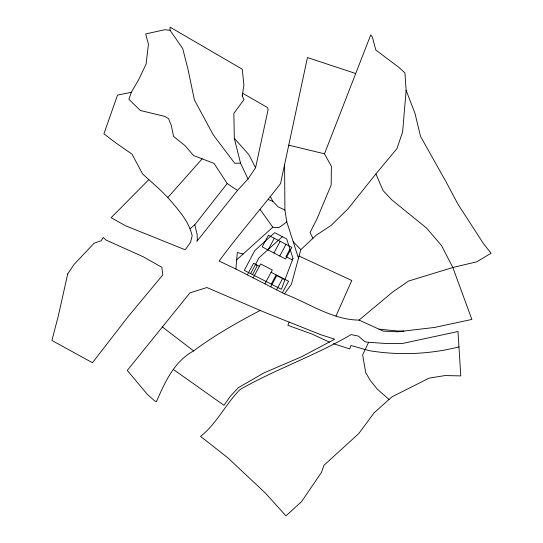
<?xml version="1.0" encoding="UTF-8"?>
<svg xmlns="http://www.w3.org/2000/svg" width="543" height="543" viewBox="0 0 543 543"><rect width="100%" height="100%" fill="white"/><g stroke="black" fill="none" stroke-linecap="round" stroke-linejoin="round"><path stroke-width="0.81" d="M298.494 258.224L286.799 221.904L284.905 210.032L284.6 164.563M170.054 30.272L170.061 27.15L242.259 69.219L243.902 84.871L242.246 96.226L244.024 99.491L233.87 113.372L234.298 138.322L240.535 163.158L248.022 178.993L237.495 190.423L196.899 241.275L197.367 239.986L197.075 234.101L194.774 224.788L227.184 183.541L214.044 163.402L193.552 155.536L185.007 145.605L173.57 136.436L171.384 125.711L168.568 118.679L164.896 116.419L140.399 110.507L128.901 99.342L131.297 92.29L138.73 79.563L146.081 64.122L148.436 44.241L145.66 33.944L164.787 29.722L170.054 30.272L182.686 48.517L187.885 68.825L194.401 99.919L213.297 134.949L234.712 163.267L240.535 163.158M312.897 238.187L310.06 232.58L316.929 218.999L331.182 184.966L331.393 166.314L324.497 153.818L370.76 34.861L372.505 37.494L375.81 50.037L398.718 67.23L404.935 72.898L406.116 90.321L402.628 131.915L396.96 148.619L375.912 173.909L348.009 208.838L331.033 225.501L316.291 235.153L300.815 249.671L291.442 284.199L284.478 293.844L235.893 269.016L219.094 261.054C238.662 234.481 260.389 209.639 280.534 183.595L307.46 57.558L355.726 73.522M235.893 269.016L237.305 252.515L243.155 253.981M242.246 96.226L242.68 93.281L267.489 107.555L268.12 109.557L255.57 167.773L248.022 178.993M289.188 322.128L287.858 325.325L312.042 334.067L329.343 342.063M336.002 315.999L351.783 280.493L299.078 256.058M368.609 342.287L365.039 341.812L358.346 336.083L351.07 334.597C315.435 355.556 276.075 368.996 240.223 389.406C225.671 404.006 216.935 423.391 200.564 436.423L227.761 457.729L265.31 492.99L285.944 515.85L301.494 501.698L321.456 472.403L323.899 465.344L358.726 433.599L374.195 412.761L392.039 396.784L429.079 378.152L445.077 375.559L460.79 375.899L457.987 331.508L402.607 343.447L385.693 343.488L368.609 342.287L362.629 354.952L365.758 372.681L370.346 380.521L377.242 389.093L389.053 399.458M247.357 274.88L253.527 263.253L259.391 266.267M250.622 273.591L259.045 257.728L282.387 236.694M252.543 274.582L257.334 265.568L255.407 264.577M253.221 277.873L260.633 263.946L272.335 269.959L264.916 283.853M268.066 249.963L274.283 238.268M273.93 252.99L280.147 241.316M279.774 256.011L285.998 244.35M271.249 284.145L276.041 275.172L284.946 279.74M289.982 249.101L285.971 256.601L292.419 259.934M270.747 286.826L276.93 275.274M276.563 289.806L282.747 278.26M282.374 292.772L288.557 281.247L271.093 272.274M173.495 369.545L223.967 405.302L230.653 395.908L238.438 387.627L264 372.885L301.562 356.765L334.726 339.212L320.628 334.664L265.025 312.49L206.856 287.546L189.962 292.84L127.272 370.414L147.384 394.428L154.64 400.849L156.391 401.752C164.78 382.462 174.208 361.373 193.641 350.921C214.519 335.269 237.182 322.515 260.219 310.433M148.843 179.611L111.139 217.709L125.474 225.745L185.224 249.794L190.586 242.246L192.168 235.723C188.679 220.594 177.595 208.96 167.841 197.509L202.166 158.848M236.68 259.825L272.796 227.218L278.905 227.673L286.799 221.904M190.077 228.712L194.774 224.788M284.478 293.844C308.791 303.062 332.296 319.881 359.032 320.092L392.589 292.08L408.546 281.064L452.842 267.495L476.584 261.848L491.103 253.262L483.718 243.997L458.068 204.399L445.83 181.423L420.52 136.402L415.008 113.426L406.116 90.321M458.957 346.875L457.688 347.228A230.524 223.146 -66.6 0 1 407.074 353.602A230.985 223.587 -66.7 0 1 368.962 350.615L350.934 345.484L349.746 348.932L333.416 343.685M131.297 92.29L117.532 95.1L103.91 133.822L114.892 142.232L132.058 154.198L142.605 173.957L160.613 190.294L167.841 197.509M403.924 331.06L397.367 330.979L378.933 329.153M288.747 145.157L324.497 153.818M268.249 199.505L272.932 201.446L278.172 206.869L284.905 210.032M359.032 320.092L383.229 331.108L397.551 331.814L434.638 327.429L471.86 319.433L452.842 267.495L441.507 245.524L426.425 227.958L391.618 199.695L383.086 190.566L375.912 173.909M227.184 183.541L237.495 190.423M162.242 326.866L193.641 350.921M300.815 249.671L293.166 241.669M234.298 138.322L248.809 154.585L255.57 167.773M260.104 209.496L272.796 227.218M270.149 196.213L272.932 201.446M67.705 273.937L58.291 316.026L51.897 340.461L92.453 362.724L128.27 316.467L162.832 274.873L161.8 267.244L143.087 256.71L106.055 240.094L103.238 237.481L101.222 240.725L94.136 243.196L74.181 264.292L67.705 273.937M292.989 258.414L281.342 289.31L244.302 270.36L254.769 250.608L274.649 232.669L286.697 238.94L292.989 258.414M268.412 235.214L262.194 246.922L285.611 259.031L291.842 247.384L268.412 235.214"/></g></svg>
